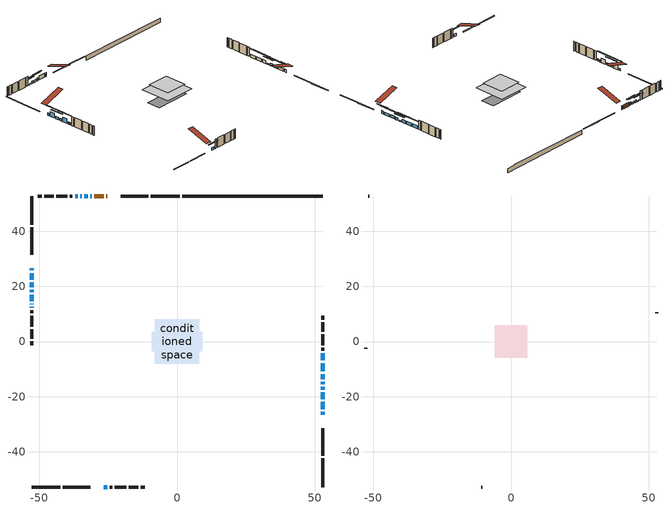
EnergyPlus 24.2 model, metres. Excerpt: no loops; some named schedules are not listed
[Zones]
conditioned space
 floor adiabatic (AdiabaticFloorConstruction): -8.08,-8.08 -8.08,8.08 8.08,8.08 8.08,-8.08 z3.05
 floor foundation (Slab1 construction): -9.23,-3.5 -9.23,3.5 9.23,3.5 9.23,-3.5 z-1.68
 wall outside (RimJoist1 construction): 0.97,52.8 -9.45,52.8 / -52.8,-52.8 -42.38,-52.8 / -52.8,52.8 -52.8,42.38 / 52.8,-52.8 52.8,-42.38 z0.61:0.91
 wall outside (RimJoist2 construction): -10.38,52.8 -20.43,52.8 / -41.46,-52.8 -31.4,-52.8 / -52.8,41.46 -52.8,31.4 / 52.8,-41.46 52.8,-31.4 z0.61:0.91
 wall outside (AdiabaticWallConstruction 1): -25.28,52.8 -25.64,52.8 / -26.57,52.8 -30.06,52.8 z0.61:2.64
 wall outside (AdiabaticWallConstruction): -52.8,26.55 -52.8,25.78 / -52.8,18.78 -52.8,17.95 / -34.55,52.8 -35.16,52.8 / -52.8,13.71 -52.8,13.52 / -52.8,12.59 -52.8,12.18 z0.61:1.83; 52.8,-26.55 52.8,-25.43 / -30.99,52.8 -31.55,52.8 / 52.8,-13.63 52.8,-11.8 / 52.8,-10.87 52.8,-7.82 / 52.8,-6.89 52.8,-4.2 z0.61:2.19; -52.8,24.86 -52.8,22.47 / -52.8,17.03 -52.8,14.64 z0.61:3; 52.8,-24.5 52.8,-21.81 / 52.8,-17.52 52.8,-16.4 z0.61:1.93; 52.8,-20.88 52.8,-18.44 / -52.8,21.54 -52.8,19.71 / -26.55,-52.8 -25.33,-52.8 z0.61:1.91; -32.48,52.8 -33.62,52.8 z0.61:1.75; 52.8,-15.47 52.8,-14.55 / -36.09,52.8 -37,52.8 z0.61:1.12
 wall outside (Wall1 construction): -37.93,52.8 -38.88,52.8 / -24.4,-52.8 -23.45,-52.8 / -52.8,11.26 -52.8,10.31 / 52.8,-3.27 52.8,-2.33 z0.61:5.49
 wall outside (Wall2 construction): -39.81,52.8 -43.88,52.8 / -22.52,-52.8 -18.45,-52.8 / -52.8,9.38 -52.8,5.3 / 52.8,-1.4 52.8,2.68 z0.61:5.49
 wall outside (Wall3 construction): -44.81,52.8 -48.18,52.8 / -17.52,-52.8 -14.15,-52.8 / -52.8,4.37 -52.8,1.01 / 52.8,3.61 52.8,6.98 z0.61:5.49
 wall outside (Wall4 construction): -49.11,52.8 -50.56,52.8 / -13.22,-52.8 -11.77,-52.8 / -52.8,0.08 -52.8,-1.37 / 52.8,7.91 52.8,9.36 z0.61:5.49
 wall foundation (FoundationWall1 construction): 1.9,52.8,-1.68 1.9,52.8,0.61 47.71,52.8,0.61 47.71,52.8,0.43 52.8,52.8,0.43 52.8,52.8,-1.68
 window (WindowConstruction 14): -52.8,26.55 -52.8,25.78 z0.61:1.83
 window (WindowConstruction 3): 52.8,-26.55 52.8,-25.43 z0.61:2.19
 window (WindowConstruction 4): -52.8,24.86 -52.8,22.47 z0.61:3
 window (WindowConstruction 5): -30.99,52.8 -31.55,52.8 z0.61:2.19
 window (WindowConstruction 6): 52.8,-24.5 52.8,-21.81 z0.61:1.93
 window (WindowConstruction 7): 52.8,-20.88 52.8,-18.44 z0.61:1.91
 window (WindowConstruction 8): 52.8,-17.51 52.8,-16.4 z0.61:1.93
 window (WindowConstruction 9): -52.8,21.54 -52.8,19.71 z0.61:1.91
 window (WindowConstruction 15): -52.8,18.78 -52.8,17.96 z0.61:1.83
 window (WindowConstruction 10): -52.8,17.03 -52.8,14.64 z0.61:3
 window (WindowConstruction 11): -32.48,52.8 -33.62,52.8 z0.61:1.75
 window (WindowConstruction 12): -34.55,52.8 -35.16,52.8 z0.61:1.83
 window (WindowConstruction 13): -26.55,-52.8 -25.33,-52.8 z0.61:1.91
 window (WindowConstruction 18): 52.8,-15.47 52.8,-14.56 z0.61:1.12
 window (WindowConstruction 19): -36.09,52.8 -37,52.8 z0.61:1.12
 window (WindowConstruction 16): -52.8,13.71 -52.8,13.52 z0.61:1.83
 window (WindowConstruction 17): -52.8,12.59 -52.8,12.19 z0.61:1.83
 window (WindowConstruction): 52.8,-13.63 52.8,-11.8 z0.61:2.19
 window (WindowConstruction 1): 52.8,-10.87 52.8,-7.82 z0.61:2.19
 window (WindowConstruction 2): 52.8,-6.89 52.8,-4.2 z0.61:2.19
 door (Door): -25.29,52.8 -25.64,52.8 z0.61:2.64
 door (Door 1): -26.57,52.8 -30.06,52.8 z0.61:2.64
 ceiling adiabatic (AdiabaticFloorConstruction): 8.08,-8.08 8.08,8.08 -8.08,8.08 -8.08,-8.08 z3.05
attic - vented
 floor to conditioned space (Floor1 construction Reversed): -5.84,-5.84 -5.84,5.84 5.84,5.84 5.84,-5.84 z5.49
 wall outside (Wall5 construction): -51.49,52.8 -51.87,52.8 / -10.84,-52.8 -10.46,-52.8 / -52.8,-2.3 -52.8,-2.68 / 52.8,10.28 52.8,10.67 z0.61:5.49
 roof outside (Roof1 construction): -24.36,52.8,5.49 -24.36,41.42,9.28 -21.36,41.42,9.28 -21.36,52.8,5.49; -27.48,-52.8,5.49 -27.48,-41.42,9.28 -30.47,-41.42,9.28 -30.47,-52.8,5.49; -52.8,27.48,5.49 -41.42,27.48,9.28 -41.42,30.47,9.28 -52.8,30.47,5.49; 52.8,-27.48,5.49 41.42,-27.48,9.28 41.42,-30.47,9.28 52.8,-30.47,5.49
shading: 52.8,-22.79 52.8,-29.19 53.21,-29.19 53.21,-22.79 z4.83; -52.8,19.83 -52.8,27.5 -53.21,27.5 -53.21,19.83 z5.64; -34.19,52.8 -28.35,52.8 -28.35,53.21 -34.19,53.21 z4.83; 52.8,-19.17 52.8,-27.14 53.21,-27.14 53.21,-19.17 z4.57; 52.8,-15.8 52.8,-23.52 53.21,-23.52 53.21,-15.8 z4.54; 52.8,-13.76 52.8,-20.15 53.21,-20.15 53.21,-13.76 z4.57; -52.8,17.07 -52.8,24.18 -53.21,24.18 -53.21,17.07 z4.54; -52.8,12 -52.8,19.67 -53.21,19.67 -53.21,12 z5.64; -36.26,52.8 -29.84,52.8 -29.84,53.21 -36.26,53.21 z4.39; -37.8,52.8 -31.91,52.8 -31.91,53.21 -37.8,53.21 z4.47; -22.69,-52.8 -29.19,-52.8 -29.19,-53.21 -22.69,-53.21 z4.54; 52.8,-11.92 52.8,-18.11 53.21,-18.11 53.21,-11.92 z3.76; -39.64,52.8 -33.45,52.8 -33.45,53.21 -39.64,53.21 z3.76; 52.8,-9.16 52.8,-16.27 53.21,-16.27 53.21,-9.16 z4.83; 52.8,-5.18 52.8,-13.51 53.21,-13.51 53.21,-5.18 z4.83; 52.8,-1.56 52.8,-9.53 53.21,-9.53 53.21,-1.56 z4.83
[Building]
Building 1: Terrain=Suburbs
[Site:Location]
London AP_ON: Latitude {deg}=43.03; Longitude {deg}=-81.15; Time Zone {hr}=-5; Elevation {m}=278; Keep Site Location Information=Yes
[Site:GroundTemperature:Shallow]
3.98693, 1.93205, 1.76749, 2.74264, 6.6573, 10.5537, 13.9317, 16.0716, 16.2534, 14.513, 11.2211, 7.44421
[Site:WaterMainsTemperature]
Calculation Method=Schedule; Temperature Schedule=mains temperature schedule
[Material] Roughness=Rough; Thermal Absorptance=0.9
Name | Thickness {m} | Conductivity {W/m-K} | Density {kg/m3} | Specific Heat {J/kg-K} | Solar Absorptance | Visible Absorptance
asphalt or fiberglass shingles | 0.00635 | 0.162714 | 1121.4 | 1465.45 | 0.4 | 0.4
ceiling loosefill ins | 0.169333 | 0.0480833 | 16.02 | 1046.75 | 0.7 | 0.7
ceiling stud and cavity | 0.1397 | 1.25925 | 65.682 | 1177.47 | 0.7 | 0.7
concrete 4.0 in. | 0.1016 | 1.803125 | 2242.8 | 837.4 | 0.7 | 0.7
concrete 8.0 in. | 0.2032 | 1.803125 | 2242.8 | 837.4 | 0.7 | 0.7
door material | 0.04445 | 0.053851 | 512.64 | 1214.23 | 0.7 | 0.7
exterior vertical ins | 0.0517703 | 0.029427 | 32.04 | 1214.23 | 0.7 | 0.7
floor covering | 0.0127 | 0.0433444 | 54.468 | 1339.84 | 0.6 | 0.6
floor rigid ins; wall rigid ins | 0.512978 | 0.029427 | 32.04 | 1214.23 | 0.7 | 0.7
floor stud and cavity | 0.1397 | 1.75129 | 37.0049 | 1207.88 | 0.7 | 0.7
furniture material conditioned space 1 | 0.1524 | 0.115458 | 640.8 | 1214.23 | 0.6 | 0.6
gypsum board | 0.0127 | 0.160291 | 801 | 837.4 | 0.6 | 0.6
gypsum board 1 | 0.0127 | 0.160291 | 801 | 837.4 | 0.7 | 0.7
osb sheathing 0.5 in. | 0.0127 | 0.115458 | 512.64 | 1214.23 | 0.7 | 0.7
osb sheathing 0.75 in. | 0.01905 | 0.115458 | 512.64 | 1214.23 | 0.7 | 0.7
osb sheathing 2.0 in. | 0.0508 | 0.115458 | 512.64 | 1214.23 | 0.7 | 0.7
rim joist rigid ins | 0.051816 | 0.029427 | 32.04 | 1214.23 | 0.7 | 0.7
rim joist stud and cavity | 0.0508 | 0.0296634 | 125.044 | 1163.47 | 0.6 | 0.6
rim joist stud and cavity 1 | 0.0508 | 0.305033 | 125.044 | 1163.47 | 0.6 | 0.6
wall stud and cavity | 0.1397 | 0.108091 | 139.0536 | 1170.24 | 0.7 | 0.7
wall stud and cavity 1 | 0.1397 | 0.0817921 | 139.0536 | 1170.24 | 0.7 | 0.7
wall stud and cavity 2 | 0.1397 | 0.0938917 | 139.0536 | 1170.24 | 0.7 | 0.7
wall stud and cavity 3 | 0.1397 | 0.0852184 | 139.0536 | 1170.24 | 0.7 | 0.7
wall stud and cavity 4 | 0.0889 | 6.1454 | 50.32683 | 1063.81 | 0.6 | 0.6
wall stud and cavity 5 | 0.0889 | 0.380278 | 52.3479 | 1209.89 | 0.7 | 0.7
wall stud and cavity 6 | 0.0889 | 0.391764 | 83.0341 | 1211.67 | 0.7 | 0.7
wood siding | 0.0254 | 0.102417 | 544.68 | 1172.36 | 0.4 | 0.4
wood siding 1 | 0.00254 | 0.102417 | 544.68 | 1172.36 | 0.4 | 0.4
wood siding 2; wood siding 3; wood siding 4 | 0.0254 | 0.102417 | 544.68 | 1172.36 | 0.7 | 0.7
[WindowMaterial:SimpleGlazingSystem]
Name | U-Factor {W/m2-K} | Solar Heat Gain Coefficient
WindowMaterial | 2.904297 | 0.64
WindowMaterial 1 | 2.890102 | 0.66
WindowMaterial 10 | 2.986628 | 0.53
WindowMaterial 11 | 2.961077 | 0.63
WindowMaterial 12 | 2.98152 | 0.6
WindowMaterial 13 | 3.05533 | 0.34
WindowMaterial 14 | 2.983789 | 0.6
WindowMaterial 15 | 3.04681 | 0.44
WindowMaterial 2 | 2.89237 | 0.66
WindowMaterial 3 | 2.969594 | 0.62
WindowMaterial 4 | 2.87931 | 0.68
WindowMaterial 5 | 2.90203 | 0.65
WindowMaterial 6 | 2.93212 | 0.61
WindowMaterial 7 | 2.99401 | 0.52
WindowMaterial 8 | 2.91452 | 0.63
WindowMaterial 9 | 2.94177 | 0.59
[Construction]
AdiabaticFloorConstruction: floor stud and cavity, floor rigid ins, osb sheathing 0.75 in., floor covering
AdiabaticWallConstruction: wood siding 3, wall rigid ins, wall stud and cavity 5, gypsum board
AdiabaticWallConstruction 1: wood siding 4, wall rigid ins, wall stud and cavity 5, gypsum board
Door; Door 1: door material
Floor1 construction Reversed: gypsum board, ceiling stud and cavity, ceiling loosefill ins
FoundationWall1 construction: concrete 8.0 in., gypsum board 1
furniture construction conditioned space 1: furniture material conditioned space 1
PartitionWallConstruction: gypsum board, wall stud and cavity 6, gypsum board
RimJoist1 construction: wood siding 2, osb sheathing 2.0 in., rim joist stud and cavity
RimJoist2 construction: wood siding 2, rim joist rigid ins, osb sheathing 2.0 in., rim joist stud and cavity 1
Roof1 construction: asphalt or fiberglass shingles
Slab1 construction: concrete 4.0 in.
Wall1 construction: wood siding, osb sheathing 0.5 in., wall stud and cavity, gypsum board
Wall2 construction: wood siding, osb sheathing 0.5 in., wall stud and cavity 1, gypsum board
Wall3 construction: wood siding, osb sheathing 0.5 in., wall stud and cavity 2, gypsum board
Wall4 construction: wood siding, osb sheathing 0.5 in., wall stud and cavity 3, gypsum board
Wall5 construction: wood siding 1, wall stud and cavity 4
WindowConstruction: WindowMaterial
WindowConstruction 1: WindowMaterial 1
WindowConstruction 10; WindowConstruction 4: WindowMaterial 4
WindowConstruction 11: WindowMaterial 9
WindowConstruction 12: WindowMaterial 10
WindowConstruction 13; WindowConstruction 7: WindowMaterial 6
WindowConstruction 14: WindowMaterial 11
WindowConstruction 15: WindowMaterial 12
WindowConstruction 16: WindowMaterial 13
WindowConstruction 17: WindowMaterial 14
WindowConstruction 18; WindowConstruction 19: WindowMaterial 15
WindowConstruction 2: WindowMaterial 2
WindowConstruction 3; WindowConstruction 5: WindowMaterial 3
WindowConstruction 6: WindowMaterial 5
WindowConstruction 8: WindowMaterial 7
WindowConstruction 9: WindowMaterial 8
[Zone] Multiplier=1; Part of Total Floor Area=Yes
Name | Volume {m3}
attic - vented | 84.0242
conditioned space | 997
[Space]
Name | Zone | Volume {m3}
attic - vented 1 | attic - vented | 84.0242
conditioned space 1 | conditioned space | 997
[ZoneInfiltration:EffectiveLeakageArea]
infil attic - vented 1: Zone or Space=attic - vented 1; Schedule=Always On Discrete; Effective Air Leakage Area {cm2}=5955.05; Stack Coefficient=0.000602867; Wind Coefficient=1.65894e-05
[ZoneMixing]
whole house fan mix: Zone or Space=attic - vented; Schedule=Always On Continuous; Design Flow Rate Calculation Method=Flow/Zone; Design Flow Rate {m3/s}=0; Source Zone or Space=conditioned space
[SurfaceProperty:ExposedFoundationPerimeter]
Slab1: Exposed Perimeter Calculation Method=TotalExposedPerimeter; Total Exposed Perimeter {m}=50.903
[InternalMass] Zone or ZoneList=conditioned space; Space or SpaceList=conditioned space 1
Name | Construction | Surface Area {m2}
furniture mass conditioned space 1 | furniture construction conditioned space 1 | 156.136
partition wall mass | PartitionWallConstruction | 390.34
[Lights]
interior lighting: Zone or ZoneList or Space or SpaceList=conditioned space 1; Schedule=interior lighting schedule; Design Level Calculation Method=LightingLevel; Lighting Level {W}=343.2; Return Air Fraction=0; Fraction Radiant=0.6; Fraction Visible=0.2; Fraction Replaceable=1
[People]
occupants: Zone or ZoneList or Space or SpaceList=conditioned space 1; Number of People Schedule=occupants schedule; Number of People Calculation Method=People; Number of People=3; Fraction Radiant=0.314171; Sensible Heat Fraction=0.56303; Activity Level Schedule=occupants activity schedule; Carbon Dioxide Generation Rate {m3/s-W}=0; Enable ASHRAE 55 Comfort Warnings=No; Mean Radiant Temperature Calculation Type=EnclosureAveraged
[ElectricEquipment] Zone or ZoneList or Space or SpaceList=conditioned space 1; Design Level Calculation Method=EquipmentLevel
Name | Schedule | Design Level {W} | Fraction Latent | Fraction Radiant | Fraction Lost
clothes dryer | clothes dryer schedule | 140.772 | 0.015 | 0.081 | 0.85
clothes washer | clothes washer schedule | 32.1985 | 0.03 | 0.162 | 0.7
cooking range | cooking range schedule | 215.147 | 0.08 | 0.432 | 0.2
dishwasher | dishwasher schedule | 66.8632 | 0.3 | 0.18 | 0.4
fridge | fridge schedule | 72.9452 | 0 | 0.6 | 0
mech vent bath fan 0 | mech vent bath fan 0 schedule | 50.2 | 0 | 0 | 1
mech vent bath fan 1 | mech vent bath fan 1 schedule | 50.2 | 0 | 0 | 1
mech vent bath fan 2 | mech vent bath fan 2 schedule | 50.2 | 0 | 0 | 1
mech vent house fan | mech vent house fan schedule | 0 | 0 | 0 | 1
mech vent house fan cfis | mech vent house fan cfis schedule | 0 | 0 | 0 | 0
mech vent range fan 0 | mech vent range fan 0 schedule | 57 | 0 | 0 | 1
misc plug loads | misc plug loads schedule | 494.7 | 0.045 | 0.513 | 0.1
whole house fan | Always On Discrete | 0 | 0 | 0 | 1
[OtherEquipment] Zone or ZoneList or Space or SpaceList=conditioned space 1; Design Level Calculation Method=EquipmentLevel
Name | Fuel Type | Schedule | Design Level {W} | Fraction Latent | Fraction Radiant | Fraction Lost
clothes dryer 1 | Electricity | clothes dryer schedule | 0 | 0.015 | 0.081 | 0.85
cooking range 1 | Electricity | cooking range schedule | 0 | 0.08 | 0.432 | 0.2
general water use latent | None | general water use schedule | 62.594 | 1 | 0 | 0
general water use sensible | None | general water use schedule | -61.6891 | 0 | 0.6 | 0
mech vent house fan latent load | None | Always On Discrete | 0 | 1 | 0 | 0
mech vent house fan sensible load | None | Always On Discrete | 0 | 0 | 0 | 0
water heater energy adjustment1 | NaturalGas | Always On Discrete | 0.01 | 0 | 0 | 1
[ZoneInfiltration:DesignFlowRate] Zone or ZoneList or Space or SpaceList=conditioned space 1; Schedule=Always On Discrete; Design Flow Rate Calculation Method=Flow/Zone; Design Flow Rate {m3/s}=0
infil flow; natural vent flow; whole house fan flow
[Foundation:Kiva]
Foundation Kiva 1: Initial Indoor Air Temperature {C}=18; Wall Height Above Grade {m}=0.609996; Wall Depth Below Slab {m}=0.2032; Custom Block Material Name 1=exterior vertical ins; Custom Block Depth 1 {m}=2.28999; Custom Block X Position 1 {m}=0.2159; Custom Block Z Position 1 {m}=0
[Foundation:Kiva:Settings]
Soil Conductivity {W/m-K}=0.849921; Soil Density {kg/m3}=1842.3; Soil Specific Heat {J/kg-K}=418.7; Ground Solar Absorptivity=0.9; Ground Thermal Absorptivity=0.9; Ground Surface Roughness {m}=0.03; Far-Field Width {m}=40; Deep-Ground Boundary Condition=ZeroFlux; Deep-Ground Depth {m}=40; Minimum Cell Dimension {m}=0.2; Maximum Cell Growth Coefficient=3; Simulation Timestep=Timestep
[Exterior:Lights]
exterior lighting: Schedule=exterior lighting schedule; Design Level {W}=75.6
[Schedule:Constant]
Name | Hourly Value
Always On Continuous; mech vent house fan schedule; mech vent house fan cfis schedule; Always On Discrete | 1
occupants activity schedule | 117.228
fridge schedule | 0
[Schedule:Week:Daily]
interior lighting schedule Week Rule - Jan1-Jan27: interior lighting schedule day, interior lighting schedule day, interior lighting schedule day, interior lighting schedule day, interior lighting schedule day, interior lighting schedule day, interior lighting schedule day, interior lighting schedule default day, interior lighting schedule default day, interior lighting schedule default day, interior lighting schedule default day, interior lighting schedule default day
interior lighting schedule Week Rule - Jan28-Feb3: interior lighting schedule day, interior lighting schedule day, interior lighting schedule day, interior lighting schedule day, interior lighting schedule day 1, interior lighting schedule day 1, interior lighting schedule day 1, interior lighting schedule default day, interior lighting schedule default day, interior lighting schedule default day, interior lighting schedule default day, interior lighting schedule default day
interior lighting schedule Week Rule - Feb4-Feb24: interior lighting schedule day 1, interior lighting schedule day 1, interior lighting schedule day 1, interior lighting schedule day 1, interior lighting schedule day 1, interior lighting schedule day 1, interior lighting schedule day 1, interior lighting schedule default day, interior lighting schedule default day, interior lighting schedule default day, interior lighting schedule default day, interior lighting schedule default day
interior lighting schedule Week Rule - Feb25-Mar3: interior lighting schedule day 1, interior lighting schedule day 1, interior lighting schedule day 1, interior lighting schedule day 1, interior lighting schedule day 2, interior lighting schedule day 2, interior lighting schedule day 2, interior lighting schedule default day, interior lighting schedule default day, interior lighting schedule default day, interior lighting schedule default day, interior lighting schedule default day
interior lighting schedule Week Rule - Mar4-Mar31: interior lighting schedule day 2, interior lighting schedule day 2, interior lighting schedule day 2, interior lighting schedule day 2, interior lighting schedule day 2, interior lighting schedule day 2, interior lighting schedule day 2, interior lighting schedule default day, interior lighting schedule default day, interior lighting schedule default day, interior lighting schedule default day, interior lighting schedule default day
interior lighting schedule Week Rule - Apr1-Apr28: interior lighting schedule day 3, interior lighting schedule day 3, interior lighting schedule day 3, interior lighting schedule day 3, interior lighting schedule day 3, interior lighting schedule day 3, interior lighting schedule day 3, interior lighting schedule default day, interior lighting schedule default day, interior lighting schedule default day, interior lighting schedule default day, interior lighting schedule default day
interior lighting schedule Week Rule - Apr29-May5: interior lighting schedule day 3, interior lighting schedule day 3, interior lighting schedule day 4, interior lighting schedule day 4, interior lighting schedule day 4, interior lighting schedule day 4, interior lighting schedule day 4, interior lighting schedule default day, interior lighting schedule default day, interior lighting schedule default day, interior lighting schedule default day, interior lighting schedule default day
interior lighting schedule Week Rule - May6-May26: interior lighting schedule day 4, interior lighting schedule day 4, interior lighting schedule day 4, interior lighting schedule day 4, interior lighting schedule day 4, interior lighting schedule day 4, interior lighting schedule day 4, interior lighting schedule default day, interior lighting schedule default day, interior lighting schedule default day, interior lighting schedule default day, interior lighting schedule default day
interior lighting schedule Week Rule - May27-Jun2: interior lighting schedule day 4, interior lighting schedule day 4, interior lighting schedule day 4, interior lighting schedule day 4, interior lighting schedule day 4, interior lighting schedule day 5, interior lighting schedule day 5, interior lighting schedule default day, interior lighting schedule default day, interior lighting schedule default day, interior lighting schedule default day, interior lighting schedule default day
interior lighting schedule Week Rule - Jun3-Jun30: interior lighting schedule day 5, interior lighting schedule day 5, interior lighting schedule day 5, interior lighting schedule day 5, interior lighting schedule day 5, interior lighting schedule day 5, interior lighting schedule day 5, interior lighting schedule default day, interior lighting schedule default day, interior lighting schedule default day, interior lighting schedule default day, interior lighting schedule default day
interior lighting schedule Week Rule - Jul1-Jul28: interior lighting schedule day 6, interior lighting schedule day 6, interior lighting schedule day 6, interior lighting schedule day 6, interior lighting schedule day 6, interior lighting schedule day 6, interior lighting schedule day 6, interior lighting schedule default day, interior lighting schedule default day, interior lighting schedule default day, interior lighting schedule default day, interior lighting schedule default day
interior lighting schedule Week Rule - Jul29-Aug4: interior lighting schedule day 6, interior lighting schedule day 6, interior lighting schedule day 6, interior lighting schedule day 7, interior lighting schedule day 7, interior lighting schedule day 7, interior lighting schedule day 7, interior lighting schedule default day, interior lighting schedule default day, interior lighting schedule default day, interior lighting schedule default day, interior lighting schedule default day
interior lighting schedule Week Rule - Aug5-Aug25: interior lighting schedule day 7, interior lighting schedule day 7, interior lighting schedule day 7, interior lighting schedule day 7, interior lighting schedule day 7, interior lighting schedule day 7, interior lighting schedule day 7, interior lighting schedule default day, interior lighting schedule default day, interior lighting schedule default day, interior lighting schedule default day, interior lighting schedule default day
interior lighting schedule Week Rule - Aug26-Sep1: interior lighting schedule day 7, interior lighting schedule day 7, interior lighting schedule day 7, interior lighting schedule day 7, interior lighting schedule day 7, interior lighting schedule day 7, interior lighting schedule day 8, interior lighting schedule default day, interior lighting schedule default day, interior lighting schedule default day, interior lighting schedule default day, interior lighting schedule default day
interior lighting schedule Week Rule - Sep2-Sep29: interior lighting schedule day 8, interior lighting schedule day 8, interior lighting schedule day 8, interior lighting schedule day 8, interior lighting schedule day 8, interior lighting schedule day 8, interior lighting schedule day 8, interior lighting schedule default day, interior lighting schedule default day, interior lighting schedule default day, interior lighting schedule default day, interior lighting schedule default day
interior lighting schedule Week Rule - Sep30-Oct6: interior lighting schedule day 8, interior lighting schedule day 9, interior lighting schedule day 9, interior lighting schedule day 9, interior lighting schedule day 9, interior lighting schedule day 9, interior lighting schedule day 9, interior lighting schedule default day, interior lighting schedule default day, interior lighting schedule default day, interior lighting schedule default day, interior lighting schedule default day
interior lighting schedule Week Rule - Oct7-Oct27: interior lighting schedule day 9, interior lighting schedule day 9, interior lighting schedule day 9, interior lighting schedule day 9, interior lighting schedule day 9, interior lighting schedule day 9, interior lighting schedule day 9, interior lighting schedule default day, interior lighting schedule default day, interior lighting schedule default day, interior lighting schedule default day, interior lighting schedule default day
interior lighting schedule Week Rule - Oct28-Nov3: interior lighting schedule day 9, interior lighting schedule day 9, interior lighting schedule day 9, interior lighting schedule day 9, interior lighting schedule day 10, interior lighting schedule day 10, interior lighting schedule day 10, interior lighting schedule default day, interior lighting schedule default day, interior lighting schedule default day, interior lighting schedule default day, interior lighting schedule default day
interior lighting schedule Week Rule - Nov4-Nov24: interior lighting schedule day 10, interior lighting schedule day 10, interior lighting schedule day 10, interior lighting schedule day 10, interior lighting schedule day 10, interior lighting schedule day 10, interior lighting schedule day 10, interior lighting schedule default day, interior lighting schedule default day, interior lighting schedule default day, interior lighting schedule default day, interior lighting schedule default day
interior lighting schedule Week Rule - Nov25-Dec1: interior lighting schedule day 10, interior lighting schedule day 10, interior lighting schedule day 10, interior lighting schedule day 10, interior lighting schedule day 10, interior lighting schedule day 10, interior lighting schedule day 11, interior lighting schedule default day, interior lighting schedule default day, interior lighting schedule default day, interior lighting schedule default day, interior lighting schedule default day
interior lighting schedule Week Rule - Dec2-Dec31: interior lighting schedule day 11, interior lighting schedule day 11, interior lighting schedule day 11, interior lighting schedule day 11, interior lighting schedule day 11, interior lighting schedule day 11, interior lighting schedule day 11, interior lighting schedule default day, interior lighting schedule default day, interior lighting schedule default day, interior lighting schedule default day, interior lighting schedule default day
occupants schedule Week Rule - Jan1-Dec31: occupants schedule day, occupants schedule day, occupants schedule day, occupants schedule day, occupants schedule day, occupants schedule day, occupants schedule day, occupants schedule default day, occupants schedule default day, occupants schedule default day, occupants schedule default day, occupants schedule default day
clothes dryer schedule Week Rule - Jan1-Dec31: clothes dryer schedule day, clothes dryer schedule day, clothes dryer schedule day, clothes dryer schedule day, clothes dryer schedule day, clothes dryer schedule day, clothes dryer schedule day, clothes dryer schedule default day, clothes dryer schedule default day, clothes dryer schedule default day, clothes dryer schedule default day, clothes dryer schedule default day
clothes washer schedule Week Rule - Jan1-Dec31: clothes washer schedule day, clothes washer schedule day, clothes washer schedule day, clothes washer schedule day, clothes washer schedule day, clothes washer schedule day, clothes washer schedule day, clothes washer schedule default day, clothes washer schedule default day, clothes washer schedule default day, clothes washer schedule default day, clothes washer schedule default day
cooking range schedule Week Rule - Jan1-Dec31: cooking range schedule day, cooking range schedule day, cooking range schedule day, cooking range schedule day, cooking range schedule day, cooking range schedule day, cooking range schedule day, cooking range schedule default day, cooking range schedule default day, cooking range schedule default day, cooking range schedule default day, cooking range schedule default day
dishwasher schedule Week Rule - Jan1-Dec31: dishwasher schedule day, dishwasher schedule day, dishwasher schedule day, dishwasher schedule day, dishwasher schedule day, dishwasher schedule day, dishwasher schedule day, dishwasher schedule default day, dishwasher schedule default day, dishwasher schedule default day, dishwasher schedule default day, dishwasher schedule default day
mech vent bath fan 0 schedule Week Rule - Jan1-Dec31: mech vent bath fan 0 schedule day, mech vent bath fan 0 schedule day, mech vent bath fan 0 schedule day, mech vent bath fan 0 schedule day, mech vent bath fan 0 schedule day, mech vent bath fan 0 schedule day, mech vent bath fan 0 schedule day, mech vent bath fan 0 schedule default day, mech vent bath fan 0 schedule default day, mech vent bath fan 0 schedule default day, mech vent bath fan 0 schedule default day, mech vent bath fan 0 schedule default day
mech vent bath fan 1 schedule Week Rule - Jan1-Dec31: mech vent bath fan 1 schedule day, mech vent bath fan 1 schedule day, mech vent bath fan 1 schedule day, mech vent bath fan 1 schedule day, mech vent bath fan 1 schedule day, mech vent bath fan 1 schedule day, mech vent bath fan 1 schedule day, mech vent bath fan 1 schedule default day, mech vent bath fan 1 schedule default day, mech vent bath fan 1 schedule default day, mech vent bath fan 1 schedule default day, mech vent bath fan 1 schedule default day
mech vent bath fan 2 schedule Week Rule - Jan1-Dec31: mech vent bath fan 2 schedule day, mech vent bath fan 2 schedule day, mech vent bath fan 2 schedule day, mech vent bath fan 2 schedule day, mech vent bath fan 2 schedule day, mech vent bath fan 2 schedule day, mech vent bath fan 2 schedule day, mech vent bath fan 2 schedule default day, mech vent bath fan 2 schedule default day, mech vent bath fan 2 schedule default day, mech vent bath fan 2 schedule default day, mech vent bath fan 2 schedule default day
mech vent range fan 0 schedule Week Rule - Jan1-Dec31: mech vent range fan 0 schedule day, mech vent range fan 0 schedule day, mech vent range fan 0 schedule day, mech vent range fan 0 schedule day, mech vent range fan 0 schedule day, mech vent range fan 0 schedule day, mech vent range fan 0 schedule day, mech vent range fan 0 schedule default day, mech vent range fan 0 schedule default day, mech vent range fan 0 schedule default day, mech vent range fan 0 schedule default day, mech vent range fan 0 schedule default day
misc plug loads schedule Week Rule - Jan1-Dec31: misc plug loads schedule day, misc plug loads schedule day, misc plug loads schedule day, misc plug loads schedule day, misc plug loads schedule day, misc plug loads schedule day, misc plug loads schedule day, misc plug loads schedule default day, misc plug loads schedule default day, misc plug loads schedule default day, misc plug loads schedule default day, misc plug loads schedule default day
general water use schedule Week Rule - Jan1-Dec31: general water use schedule day, general water use schedule day, general water use schedule day, general water use schedule day, general water use schedule day, general water use schedule day, general water use schedule day, general water use schedule default day, general water use schedule default day, general water use schedule default day, general water use schedule default day, general water use schedule default day
exterior lighting schedule Week Rule - Jan1-Jan27: exterior lighting schedule day, exterior lighting schedule day, exterior lighting schedule day, exterior lighting schedule day, exterior lighting schedule day, exterior lighting schedule day, exterior lighting schedule day, exterior lighting schedule default day, exterior lighting schedule default day, exterior lighting schedule default day, exterior lighting schedule default day, exterior lighting schedule default day
exterior lighting schedule Week Rule - Jan28-Feb3: exterior lighting schedule day, exterior lighting schedule day, exterior lighting schedule day, exterior lighting schedule day, exterior lighting schedule day 1, exterior lighting schedule day 1, exterior lighting schedule day 1, exterior lighting schedule default day, exterior lighting schedule default day, exterior lighting schedule default day, exterior lighting schedule default day, exterior lighting schedule default day
exterior lighting schedule Week Rule - Feb4-Feb24: exterior lighting schedule day 1, exterior lighting schedule day 1, exterior lighting schedule day 1, exterior lighting schedule day 1, exterior lighting schedule day 1, exterior lighting schedule day 1, exterior lighting schedule day 1, exterior lighting schedule default day, exterior lighting schedule default day, exterior lighting schedule default day, exterior lighting schedule default day, exterior lighting schedule default day
exterior lighting schedule Week Rule - Feb25-Mar3: exterior lighting schedule day 1, exterior lighting schedule day 1, exterior lighting schedule day 1, exterior lighting schedule day 1, exterior lighting schedule day 2, exterior lighting schedule day 2, exterior lighting schedule day 2, exterior lighting schedule default day, exterior lighting schedule default day, exterior lighting schedule default day, exterior lighting schedule default day, exterior lighting schedule default day
exterior lighting schedule Week Rule - Mar4-Mar31: exterior lighting schedule day 2, exterior lighting schedule day 2, exterior lighting schedule day 2, exterior lighting schedule day 2, exterior lighting schedule day 2, exterior lighting schedule day 2, exterior lighting schedule day 2, exterior lighting schedule default day, exterior lighting schedule default day, exterior lighting schedule default day, exterior lighting schedule default day, exterior lighting schedule default day
exterior lighting schedule Week Rule - Apr1-Apr28: exterior lighting schedule day 3, exterior lighting schedule day 3, exterior lighting schedule day 3, exterior lighting schedule day 3, exterior lighting schedule day 3, exterior lighting schedule day 3, exterior lighting schedule day 3, exterior lighting schedule default day, exterior lighting schedule default day, exterior lighting schedule default day, exterior lighting schedule default day, exterior lighting schedule default day
exterior lighting schedule Week Rule - Apr29-May5: exterior lighting schedule day 3, exterior lighting schedule day 3, exterior lighting schedule day 4, exterior lighting schedule day 4, exterior lighting schedule day 4, exterior lighting schedule day 4, exterior lighting schedule day 4, exterior lighting schedule default day, exterior lighting schedule default day, exterior lighting schedule default day, exterior lighting schedule default day, exterior lighting schedule default day
[Schedule:Year]
interior lighting schedule: interior lighting schedule Week Rule - Jan1-Jan27, 1, 1, 1, 27, interior lighting schedule Week Rule - Jan28-Feb3, 1, 28, 2, 3, interior lighting schedule Week Rule - Feb4-Feb24, 2, 4, 2, 24, interior lighting schedule Week Rule - Feb25-Mar3, 2, 25, 3, 3, interior lighting schedule Week Rule - Mar4-Mar31, 3, 4, 3, 31, interior lighting schedule Week Rule - Apr1-Apr28, 4, 1, 4, 28, interior lighting schedule Week Rule - Apr29-May5, 4, 29, 5, 5, interior lighting schedule Week Rule - May6-May26, 5, 6, 5, 26, interior lighting schedule Week Rule - May27-Jun2, 5, 27, 6, 2, interior lighting schedule Week Rule - Jun3-Jun30, 6, 3, 6, 30, interior lighting schedule Week Rule - Jul1-Jul28, 7, 1, 7, 28, interior lighting schedule Week Rule - Jul29-Aug4, 7, 29, 8, 4, interior lighting schedule Week Rule - Aug5-Aug25, 8, 5, 8, 25, interior lighting schedule Week Rule - Aug26-Sep1, 8, 26, 9, 1, interior lighting schedule Week Rule - Sep2-Sep29, 9, 2, 9, 29, interior lighting schedule Week Rule - Sep30-Oct6, 9, 30, 10, 6, interior lighting schedule Week Rule - Oct7-Oct27, 10, 7, 10, 27, interior lighting schedule Week Rule - Oct28-Nov3, 10, 28, 11, 3, interior lighting schedule Week Rule - Nov4-Nov24, 11, 4, 11, 24, interior lighting schedule Week Rule - Nov25-Dec1, 11, 25, 12, 1, interior lighting schedule Week Rule - Dec2-Dec31, 12, 2, 12, 31
occupants schedule: occupants schedule Week Rule - Jan1-Dec31, 1, 1, 12, 31
clothes dryer schedule: clothes dryer schedule Week Rule - Jan1-Dec31, 1, 1, 12, 31
clothes washer schedule: clothes washer schedule Week Rule - Jan1-Dec31, 1, 1, 12, 31
cooking range schedule: cooking range schedule Week Rule - Jan1-Dec31, 1, 1, 12, 31
dishwasher schedule: dishwasher schedule Week Rule - Jan1-Dec31, 1, 1, 12, 31
mech vent bath fan 0 schedule: mech vent bath fan 0 schedule Week Rule - Jan1-Dec31, 1, 1, 12, 31
mech vent bath fan 1 schedule: mech vent bath fan 1 schedule Week Rule - Jan1-Dec31, 1, 1, 12, 31
mech vent bath fan 2 schedule: mech vent bath fan 2 schedule Week Rule - Jan1-Dec31, 1, 1, 12, 31
mech vent range fan 0 schedule: mech vent range fan 0 schedule Week Rule - Jan1-Dec31, 1, 1, 12, 31
misc plug loads schedule: misc plug loads schedule Week Rule - Jan1-Dec31, 1, 1, 12, 31
general water use schedule: general water use schedule Week Rule - Jan1-Dec31, 1, 1, 12, 31
exterior lighting schedule: exterior lighting schedule Week Rule - Jan1-Jan27, 1, 1, 1, 27, exterior lighting schedule Week Rule - Jan28-Feb3, 1, 28, 2, 3, exterior lighting schedule Week Rule - Feb4-Feb24, 2, 4, 2, 24, exterior lighting schedule Week Rule - Feb25-Mar3, 2, 25, 3, 3, exterior lighting schedule Week Rule - Mar4-Mar31, 3, 4, 3, 31, exterior lighting schedule Week Rule - Apr1-Apr28, 4, 1, 4, 28, exterior lighting schedule Week Rule - Apr29-May5, 4, 29, 5, 5, exterior lighting schedule Week Rule - May6-May26, 5, 6, 5, 26, exterior lighting schedule Week Rule - May27-Jun2, 5, 27, 6, 2, exterior lighting schedule Week Rule - Jun3-Jun30, 6, 3, 6, 30, exterior lighting schedule Week Rule - Jul1-Jul28, 7, 1, 7, 28, exterior lighting schedule Week Rule - Jul29-Aug4, 7, 29, 8, 4, exterior lighting schedule Week Rule - Aug5-Aug25, 8, 5, 8, 25, exterior lighting schedule Week Rule - Aug26-Sep1, 8, 26, 9, 1, exterior lighting schedule Week Rule - Sep2-Sep29, 9, 2, 9, 29, exterior lighting schedule Week Rule - Sep30-Oct6, 9, 30, 10, 6, exterior lighting schedule Week Rule - Oct7-Oct27, 10, 7, 10, 27, exterior lighting schedule Week Rule - Oct28-Nov3, 10, 28, 11, 3, exterior lighting schedule Week Rule - Nov4-Nov24, 11, 4, 11, 24, exterior lighting schedule Week Rule - Nov25-Dec1, 11, 25, 12, 1, exterior lighting schedule Week Rule - Dec2-Dec31, 12, 2, 12, 31
[Schedule:Compact]
mains temperature schedule: Through: 01/01, For: AllDays, Until: 24:00, 7.96722, Through: 01/02, For: AllDays, Until: 24:00, 7.89722, Through: 01/03, For: AllDays, Until: 24:00, 7.82778, Through: 01/04, For: AllDays, Until: 24:00, 7.76, Through: 01/05, For: AllDays, Until: 24:00, 7.69333, Through: 01/06, For: AllDays, Until: 24:00, 7.62778, Through: 01/07, For: AllDays, Until: 24:00, 7.56389, Through: 01/08, For: AllDays, Until: 24:00, 7.50167, Through: 01/09, For: AllDays, Until: 24:00, 7.44056, Through: 01/10, For: AllDays, Until: 24:00, 7.38056, Through: 01/11, For: AllDays, Until: 24:00, 7.32222, Through: 01/12, For: AllDays, Until: 24:00, 7.26556, Through: 01/13, For: AllDays, Until: 24:00, 7.21, Through: 01/14, For: AllDays, Until: 24:00, 7.15556, Through: 01/15, For: AllDays, Until: 24:00, 7.10333, Through: 01/16, For: AllDays, Until: 24:00, 7.05222, Through: 01/17, For: AllDays, Until: 24:00, 7.00278, Through: 01/18, For: AllDays, Until: 24:00, 6.955, Through: 01/19, For: AllDays, Until: 24:00, 6.90833, Through: 01/20, For: AllDays, Until: 24:00, 6.86389, Through: 01/21, For: AllDays, Until: 24:00, 6.82056, Through: 01/22, For: AllDays, Until: 24:00, 6.77889, Through: 01/23, For: AllDays, Until: 24:00, 6.73889, Through: 01/24, For: AllDays, Until: 24:00, 6.7, Through: 01/25, For: AllDays, Until: 24:00, 6.66333, Through: 01/26, For: AllDays, Until: 24:00, 6.62833, Through: 01/27, For: AllDays, Until: 24:00, 6.59444, Through: 01/28, For: AllDays, Until: 24:00, 6.56278, Through: 01/29, For: AllDays, Until: 24:00, 6.53222, Through: 01/30, For: AllDays, Until: 24:00, 6.50389, Through: 01/31, For: AllDays, Until: 24:00, 6.47722, Through: 02/01, For: AllDays, Until: 24:00, 6.45167, Through: 02/02, For: AllDays, Until: 24:00, 6.42833, Through: 02/03, For: AllDays, Until: 24:00, 6.40667, Through: 02/04, For: AllDays, Until: 24:00, 6.38611, Through: 02/05, For: AllDays, Until: 24:00, 6.36778, Through: 02/06, For: AllDays, Until: 24:00, 6.35111, Through: 02/07, For: AllDays, Until: 24:00, 6.33611, Through: 02/08, For: AllDays, Until: 24:00, 6.32333, Through: 02/09, For: AllDays, Until: 24:00, 6.31167, Through: 02/10, For: AllDays, Until: 24:00, 6.30222, Through: 02/11, For: AllDays, Until: 24:00, 6.29389, Through: 02/12, For: AllDays, Until: 24:00, 6.28778, Through: 02/13, For: AllDays, Until: 24:00, 6.28333, Through: 02/14, For: AllDays, Until: 24:00, 6.28056, Through: 02/15, For: AllDays, Until: 24:00, 6.27944, Through: 02/16, For: AllDays, Until: 24:00, 6.28, Through: 02/17, For: AllDays, Until: 24:00, 6.28278, Through: 02/18, For: AllDays, Until: 24:00, 6.28722, Through: 02/19, For: AllDays, Until: 24:00, 6.29278, Through: 02/20, For: AllDays, Until: 24:00, 6.30056, Through: 02/21, For: AllDays, Until: 24:00, 6.31, Through: 02/22, For: AllDays, Until: 24:00, 6.32111, Through: 02/23, For: AllDays, Until: 24:00, 6.33444, Through: 02/24, For: AllDays, Until: 24:00, 6.34889, Through: 02/25, For: AllDays, Until: 24:00, 6.36556, Through: 02/26, For: AllDays, Until: 24:00, 6.38333, Through: 02/27, For: AllDays, Until: 24:00, 6.40333, Through: 02/28, For: AllDays, Until: 24:00, 6.425, Through: 03/01, For: AllDays, Until: 24:00, 6.44833, Through: 03/02, For: AllDays, Until: 24:00, 6.47278, Through: 03/03, For: AllDays, Until: 24:00, 6.49944, Through: 03/04, For: AllDays, Until: 24:00, 6.52778, Through: 03/05, For: AllDays, Until: 24:00, 6.55778, Through: 03/06, For: AllDays, Until: 24:00, 6.58944, Through: 03/07, For: AllDays, Until: 24:00, 6.62278, Through: 03/08, For: AllDays, Until: 24:00, 6.65778, Through: 03/09, For: AllDays, Until: 24:00, 6.69444, Through: 03/10, For: AllDays, Until: 24:00, 6.73278, Through: 03/11, For: AllDays, Until: 24:00, 6.77278, Through: 03/12, For: AllDays, Until: 24:00, 6.81389, Through: 03/13, For: AllDays, Until: 24:00, 6.85722, Through: 03/14, For: AllDays, Until: 24:00, 6.90167, Through: 03/15, For: AllDays, Until: 24:00, 6.94778, Through: 03/16, For: AllDays, Until: 24:00, 6.99556, Through: 03/17, For: AllDays, Until: 24:00, 7.045, Through: 03/18, For: AllDays, Until: 24:00, 7.09556, Through: 03/19, For: AllDays, Until: 24:00, 7.14778, Through: 03/20, For: AllDays, Until: 24:00, 7.20167, Through: 03/21, For: AllDays, Until: 24:00, 7.25667, Through: 03/22, For: AllDays, Until: 24:00, 7.31333, Through: 03/23, For: AllDays, Until: 24:00, 7.37167, Through: 03/24, For: AllDays, Until: 24:00, 7.43111, Through: 03/25, For: AllDays, Until: 24:00, 7.49222, Through: 03/26, For: AllDays, Until: 24:00, 7.55444, Through: 03/27, For: AllDays, Until: 24:00, 7.61833, Through: 03/28, For: AllDays, Until: 24:00, 7.68333, Through: 03/29, For: AllDays, Until: 24:00, 7.74944, Through: 03/30, For: AllDays, Until: 24:00, 7.81722, Through: 03/31, For: AllDays, Until: 24:00, 7.88667, Through: 04/01, For: AllDays, Until: 24:00, 7.95667, Through: 04/02, For: AllDays, Until: 24:00, 8.02833, Through: 04/03, For: AllDays, Until: 24:00, 8.10111, Through: 04/04, For: AllDays, Until: 24:00, 8.175, Through: 04/05, For: AllDays, Until: 24:00, 8.25, Through: 04/06, For: AllDays, Until: 24:00, 8.32667, Through: 04/07, For: AllDays, Until: 24:00, 8.40389, Through: 04/08, For: AllDays, Until: 24:00, 8.48278, Through: 04/09, For: AllDays, Until: 24:00, 8.56222, Through: 04/10, For: AllDays, Until: 24:00, 8.64278, Through: 04/11, For: AllDays, Until: 24:00, 8.725, Through: 04/12, For: AllDays, Until: 24:00, 8.80778, Through: 04/13, For: AllDays, Until: 24:00, 8.89167, Through: 04/14, For: AllDays, Until: 24:00, 8.97611, Through: 04/15, For: AllDays, Until: 24:00, 9.06167, Through: 04/16, For: AllDays, Until: 24:00, 9.14833, Through: 04/17, For: AllDays, Until: 24:00, 9.23611, Through: 04/18, For: AllDays, Until: 24:00, 9.32444, Through: 04/19, For: AllDays, Until: 24:00, 9.41389, Through: 04/20, For: AllDays, Until: 24:00, 9.50389, Through: 04/21, For: AllDays, Until: 24:00, 9.595, Through: 04/22, For: AllDays, Until: 24:00, 9.68667, Through: 04/23, For: AllDays, Until: 24:00, 9.77889, Through: 04/24, For: AllDays, Until: 24:00, 9.87222, Through: 04/25, For: AllDays, Until: 24:00, 9.96556, Through: 04/26, For: AllDays, Until: 24:00, 10.06, Through: 04/27, For: AllDays, Until: 24:00, 10.1556, Through: 04/28, For: AllDays, Until: 24:00, 10.2511, Through: 04/29, For: AllDays, Until: 24:00, 10.3472, Through: 04/30, For: AllDays, Until: 24:00, 10.4439, Through: 05/01, For: AllDays, Until: 24:00, 10.5411, Through: 05/02, For: AllDays, Until: 24:00, 10.6389, Through: 05/03, For: AllDays, Until: 24:00, 10.7372, Through: 05/04, For: AllDays, Until: 24:00, 10.8361, Through: 05/05, For: AllDays, Until: 24:00, 10.935, Through: 05/06, For: AllDays, Until: 24:00, 11.0344, Through: 05/07, For: AllDays, Until: 24:00, 11.1344, Through: 05/08, For: AllDays, Until: 24:00, 11.2344, Through: 05/09, For: AllDays, Until: 24:00, 11.335, Through: 05/10, For: AllDays, Until: 24:00, 11.4356, Through: 05/11, For: AllDays, Until: 24:00, 11.5361, Through: 05/12, For: AllDays, Until: 24:00, 11.6372, Through: 05/13, For: AllDays, Until: 24:00, 11.7383, Through: 05/14, For: AllDays, Until: 24:00, 11.84, Through: 05/15, For: AllDays, Until: 24:00, 11.9411, Through: 05/16, For: AllDays, Until: 24:00, 12.0428, Through: 05/17, For: AllDays, Until: 24:00, 12.1444, Through: 05/18, For: AllDays, Until: 24:00, 12.2456, Through: 05/19, For: AllDays, Until: 24:00, 12.3472, Through: 05/20, For: AllDays, Until: 24:00, 12.4489, Through: 05/21, For: AllDays, Until: 24:00, 12.55, Through: 05/22, For: AllDays, Until: 24:00, 12.6517, Through: 05/23, For: AllDays, Until: 24:00, 12.7528, Through: 05/24, For: AllDays, Until: 24:00, 12.8533, Through: 05/25, For: AllDays, Until: 24:00, 12.9544, Through: 05/26, For: AllDays, Until: 24:00, 13.055, Through: 05/27, For: AllDays, Until: 24:00, 13.155, Through: 05/28, For: AllDays, Until: 24:00, 13.255, Through: 05/29, For: AllDays, Until: 24:00, 13.355, Through: 05/30, For: AllDays, Until: 24:00, 13.4539, Through: 05/31, For: AllDays, Until: 24:00, 13.5533, Through: 06/01, For: AllDays, Until: 24:00, 13.6517, Through: 06/02, For: AllDays, Until: 24:00, 13.75, Through: 06/03, For: AllDays, Until: 24:00, 13.8472, Through: 06/04, For: AllDays, Until: 24:00, 13.9444, Through: 06/05, For: AllDays, Until: 24:00, 14.0411, Through: 06/06, For: AllDays, Until: 24:00, 14.1372, Through: 06/07, For: AllDays, Until: 24:00, 14.2328, Through: 06/08, For: AllDays, Until: 24:00, 14.3278, Through: 06/09, For: AllDays, Until: 24:00, 14.4217, Through: 06/10, For: AllDays, Until: 24:00, 14.5156, Through: 06/11, For: AllDays, Until: 24:00, 14.6083, Through: 06/12, For: AllDays, Until: 24:00, 14.7006, Through: 06/13, For: AllDays, Until: 24:00, 14.7922, Through: 06/14, For: AllDays, Until: 24:00, 14.8828, Through: 06/15, For: AllDays, Until: 24:00, 14.9728, Through: 06/16, For: AllDays, Until: 24:00, 15.0617, Through: 06/17, For: AllDays, Until: 24:00, 15.15, Through: 06/18, For: AllDays, Until: 24:00, 15.2372, Through: 06/19, For: AllDays, Until: 24:00, 15.3233, Through: 06/20, For: AllDays, Until: 24:00, 15.4089, Through: 06/21, For: AllDays, Until: 24:00, 15.4933, Through: 06/22, For: AllDays, Until: 24:00, 15.5772, Through: 06/23, For: AllDays, Until: 24:00, 15.6594, Through: 06/24, For: AllDays, Until: 24:00, 15.7411, Through: 06/25, For: AllDays, Until: 24:00, 15.8217, Through: 06/26, For: AllDays, Until: 24:00, 15.9006, Through: 06/27, For: AllDays, Until: 24:00, 15.9789, Through: 06/28, For: AllDays, Until: 24:00, 16.0561, Through: 06/29, For: AllDays, Until: 24:00, 16.1322, Through: 06/30, For: AllDays, Until: 24:00, 16.2072, Through: 07/01, For: AllDays, Until: 24:00, 16.2806, Through: 07/02, For: AllDays, Until: 24:00, 16.3528, Through: 07/03, For: AllDays, Until: 24:00, 16.4244, Through: 07/04, For: AllDays, Until: 24:00, 16.4939, Through: 07/05, For: AllDays, Until: 24:00, 16.5628, Through: 07/06, For: AllDays, Until: 24:00, 16.63, Through: 07/07, For: AllDays, Until: 24:00, 16.6961, Through: 07/08, For: AllDays, Until: 24:00, 16.7606, Through: 07/09, For: AllDays, Until: 24:00, 16.8239, Through: 07/10, For: AllDays, Until: 24:00, 16.8861, Through: 07/11, For: AllDays, Until: 24:00, 16.9467, Through: 07/12, For: AllDays, Until: 24:00, 17.0056, Through: 07/13, For: AllDays, Until: 24:00, 17.0633, Through: 07/14, For: AllDays, Until: 24:00, 17.12, Through: 07/15, For: AllDays, Until: 24:00, 17.1744, Through: 07/16, For: AllDays, Until: 24:00, 17.2278, Through: 07/17, For: AllDays, Until: 24:00, 17.28, Through: 07/18, For: AllDays, Until: 24:00, 17.33, Through: 07/19, For: AllDays, Until: 24:00, 17.3789, Through: 07/20, For: AllDays, Until: 24:00, 17.4261, Through: 07/21, For: AllDays, Until: 24:00, 17.4717, Through: 07/22, For: AllDays, Until: 24:00, 17.5161, Through: 07/23, For: AllDays, Until: 24:00, 17.5583, Through: 07/24, For: AllDays, Until: 24:00, 17.5994, Through: 07/25, For: AllDays, Until: 24:00, 17.6389, Through: 07/26, For: AllDays, Until: 24:00, 17.6767, Through: 07/27, For: AllDays, Until: 24:00, 17.7128, Through: 07/28, For: AllDays, Until: 24:00, 17.7472, Through: 07/29, For: AllDays, Until: 24:00, 17.78, Through: 07/30, For: AllDays, Until: 24:00, 17.8111, Through: 07/31, For: AllDays, Until: 24:00, 17.8406, Through: 08/01, For: AllDays, Until: 24:00, 17.8683, Through: 08/02, For: AllDays, Until: 24:00, 17.8944, Through: 08/03, For: AllDays, Until: 24:00, 17.9189, Through: 08/04, For: AllDays, Until: 24:00, 17.9417, Through: 08/05, For: AllDays, Until: 24:00, 17.9628, Through: 08/06, For: AllDays, Until: 24:00, 17.9822, Through: 08/07, For: AllDays, Until: 24:00, 18, Through: 08/08, For: AllDays, Until: 24:00, 18.0156, Through: 08/09, For: AllDays, Until: 24:00, 18.03, Through: 08/10, For: AllDays, Until: 24:00, 18.0422, Through: 08/11, For: AllDays, Until: 24:00, 18.0533, Through: 08/12, For: AllDays, Until: 24:00, 18.0622, Through: 08/13, For: AllDays, Until: 24:00, 18.0694, Through: 08/14, For: AllDays, Until: 24:00, 18.0744, Through: 08/15, For: AllDays, Until: 24:00, 18.0783, Through: 08/16, For: AllDays, Until: 24:00, 18.0806, Through: 08/17, For: AllDays, Until: 24:00, 18.0806, Through: 08/18, For: AllDays, Until: 24:00, 18.0789, Through: 08/19, For: AllDays, Until: 24:00, 18.0761, Through: 08/20, For: AllDays, Until: 24:00, 18.0711, Through: 08/21, For: AllDays, Until: 24:00, 18.0639, Through: 08/22, For: AllDays, Until: 24:00, 18.0556, Through: 08/23, For: AllDays, Until: 24:00, 18.0456, Through: 08/24, For: AllDays, Until: 24:00, 18.0333, Through: 08/25, For: AllDays, Until: 24:00, 18.0194, Through: 08/26, For: AllDays, Until: 24:00, 18.0044, Through: 08/27, For: AllDays, Until: 24:00, 17.9872, Through: 08/28, For: AllDays, Until: 24:00, 17.9683, Through: 08/29, For: AllDays, Until: 24:00, 17.9478, Through: 08/30, For: AllDays, Until: 24:00, 17.9256, Through: 08/31, For: AllDays, Until: 24:00, 17.9011, Through: 09/01, For: AllDays, Until: 24:00, 17.8756, Through: 09/02, For: AllDays, Until: 24:00, 17.8483, Through: 09/03, For: AllDays, Until: 24:00, 17.8189, Through: 09/04, For: AllDays, Until: 24:00, 17.7883, Through: 09/05, For: AllDays, Until: 24:00, 17.7561, Through: 09/06, For: AllDays, Until: 24:00, 17.7222, Through: 09/07, For: AllDays, Until: 24:00, 17.6861, Through: 09/08, For: AllDays, Until: 24:00, 17.6489, Through: 09/09, For: AllDays, Until: 24:00, 17.61, Through: 09/10, For: AllDays, Until: 24:00, 17.5694, Through: 09/11, For: AllDays, Until: 24:00, 17.5272, Through: 09/12, For: AllDays, Until: 24:00, 17.4833, Through: 09/13, For: AllDays, Until: 24:00, 17.4383, Through: 09/14, For: AllDays, Until: 24:00, 17.3917, Through: 09/15, For: AllDays, Until: 24:00, 17.3433, Through: 09/16, For: AllDays, Until: 24:00, 17.2933, Through: 09/17, For: AllDays, Until: 24:00, 17.2417, Through: 09/18, For: AllDays, Until: 24:00, 17.1889, Through: 09/19, For: AllDays, Until: 24:00, 17.1344, Through: 09/20, For: AllDays, Until: 24:00, 17.0783, Through: 09/21, For: AllDays, Until: 24:00, 17.0211, Through: 09/22, For: AllDays, Until: 24:00, 16.9622, Through: 09/23, For: AllDays, Until: 24:00, 16.9022, Through: 09/24, For: AllDays, Until: 24:00, 16.8406, Through: 09/25, For: AllDays, Until: 24:00, 16.7778, Through: 09/26, For: AllDays, Until: 24:00, 16.7133, Through: 09/27, For: AllDays, Until: 24:00, 16.6478, Through: 09/28, For: AllDays, Until: 24:00, 16.5806, Through: 09/29, For: AllDays, Until: 24:00, 16.5122, Through: 09/30, For: AllDays, Until: 24:00, 16.4428, Through: 10/01, For: AllDays, Until: 24:00, 16.3717, Through: 10/02, For: AllDays, Until: 24:00, 16.3, Through: 10/03, For: AllDays, Until: 24:00, 16.2267, Through: 10/04, For: AllDays, Until: 24:00, 16.1522, Through: 10/05, For: AllDays, Until: 24:00, 16.0761, Through: 10/06, For: AllDays, Until: 24:00, 15.9994, Through: 10/07, For: AllDays, Until: 24:00, 15.9217, Through: 10/08, For: AllDays, Until: 24:00, 15.8422, Through: 10/09, For: AllDays, Until: 24:00, 15.7622, Through: 10/10, For: AllDays, Until: 24:00, 15.6811, Through: 10/11, For: AllDays, Until: 24:00, 15.5989, Through: 10/12, For: AllDays, Until: 24:00, 15.5156, Through: 10/13, For: AllDays, Until: 24:00, 15.4311, Through: 10/14, For: AllDays, Until: 24:00, 15.3461, Through: 10/15, For: AllDays, Until: 24:00, 15.26, Through: 10/16, For: AllDays, Until: 24:00, 15.1728, Through: 10/17, For: AllDays, Until: 24:00, 15.085, Through: 10/18, For: AllDays, Until: 24:00, 14.9961, Through: 10/19, For: AllDays, Until: 24:00, 14.9067, Through: 10/20, For: AllDays, Until: 24:00, 14.8161, Through: 10/21, For: AllDays, Until: 24:00, 14.725, Through: 10/22, For: AllDays, Until: 24:00, 14.6328, Through: 10/23, For: AllDays, Until: 24:00, 14.54, Through: 10/24, For: AllDays, Until: 24:00, 14.4467, Through: 10/25, For: AllDays, Until: 24:00, 14.3528, Through: 10/26, For: AllDays, Until: 24:00, 14.2578, Through: 10/27, For: AllDays, Until: 24:00, 14.1622, Through: 10/28, For: AllDays, Until: 24:00, 14.0667, Through: 10/29, For: AllDays, Until: 24:00, 13.97, Through: 10/30, For: AllDays, Until: 24:00, 13.8728, Through: 10/31, For: AllDays, Until: 24:00, 13.7756, Through: 11/01, For: AllDays, Until: 24:00, 13.6778, Through: 11/02, For: AllDays, Until: 24:00, 13.5789, Through: 11/03, For: AllDays, Until: 24:00, 13.48, Through: 11/04, For: AllDays, Until: 24:00, 13.3811, Through: 11/05, For: AllDays, Until: 24:00, 13.2817, Through: 11/06, For: AllDays, Until: 24:00, 13.1817, Through: 11/07, For: AllDays, Until: 24:00, 13.0811, Through: 11/08, For: AllDays, Until: 24:00, 12.9806, Through: 11/09, For: AllDays, Until: 24:00, 12.88, Through: 11/10, For: AllDays, Until: 24:00, 12.7789, Through: 11/11, For: AllDays, Until: 24:00, 12.6778, Through: 11/12, For: AllDays, Until: 24:00, 12.5767, Through: 11/13, For: AllDays, Until: 24:00, 12.4756, Through: 11/14, For: AllDays, Until: 24:00, 12.3739, Through: 11/15, For: AllDays, Until: 24:00, 12.2722, Through: 11/16, For: AllDays, Until: 24:00, 12.1711, Through: 11/17, For: AllDays, Until: 24:00, 12.0694, Through: 11/18, For: AllDays, Until: 24:00, 11.9678, Through: 11/19, For: AllDays, Until: 24:00, 11.8667, Through: 11/20, For: AllDays, Until: 24:00, 11.765, Through: 11/21, For: AllDays, Until: 24:00, 11.6639, Through: 11/22, For: AllDays, Until: 24:00, 11.5628, Through: 11/23, For: AllDays, Until: 24:00, 11.4617, Through: 11/24, For: AllDays, Until: 24:00, 11.3611, Through: 11/25, For: AllDays, Until: 24:00, 11.2606, Through: 11/26, For: AllDays, Until: 24:00, 11.1606, Through: 11/27, For: AllDays, Until: 24:00, 11.0606, Through: 11/28, For: AllDays, Until: 24:00, 10.9611, Through: 11/29, For: AllDays, Until: 24:00, 10.8622, Through: 11/30, For: AllDays, Until: 24:00, 10.7633, Through: 12/01, For: AllDays, Until: 24:00, 10.665, Through: 12/02, For: AllDays, Until: 24:00, 10.5672, Through: 12/03, For: AllDays, Until: 24:00, 10.4694, Through: 12/04, For: AllDays, Until: 24:00, 10.3728, Through: 12/05, For: AllDays, Until: 24:00, 10.2761, Through: 12/06, For: AllDays, Until: 24:00, 10.1806, Through: 12/07, For: AllDays, Until: 24:00, 10.085, Through: 12/08, For: AllDays, Until: 24:00, 9.99056, Through: 12/09, For: AllDays, Until: 24:00, 9.89667, Through: 12/10, For: AllDays, Until: 24:00, 9.80333, Through: 12/11, For: AllDays, Until: 24:00, 9.71056, Through: 12/12, For: AllDays, Until: 24:00, 9.61889, Through: 12/13, For: AllDays, Until: 24:00, 9.52778, Through: 12/14, For: AllDays, Until: 24:00, 9.43778, Through: 12/15, For: AllDays, Until: 24:00, 9.34778, Through: 12/16, For: AllDays, Until: 24:00, 9.25944, Through: 12/17, For: AllDays, Until: 24:00, 9.17167, Through: 12/18, For: AllDays, Until: 24:00, 9.08444, Through: 12/19, For: AllDays, Until: 24:00, 8.99889, Through: 12/20, For: AllDays, Until: 24:00, 8.91389, Through: 12/21, For: AllDays, Until: 24:00, 8.82944, Through: 12/22, For: AllDays, Until: 24:00, 8.74667, Through: 12/23, For: AllDays, Until: 24:00, 8.66444, Through: 12/24, For: AllDays, Until: 24:00, 8.58333, Through: 12/25, For: AllDays, Until: 24:00, 8.50333, Through: 12/26, For: AllDays, Until: 24:00, 8.42444, Through: 12/27, For: AllDays, Until: 24:00, 8.34667, Through: 12/28, For: AllDays, Until: 24:00, 8.27, Through: 12/29, For: AllDays, Until: 24:00, 8.19444, Through: 12/30, For: AllDays, Until: 24:00, 8.12056, Through: 12/31, For: AllDays, Until: 24:00, 8.04722
